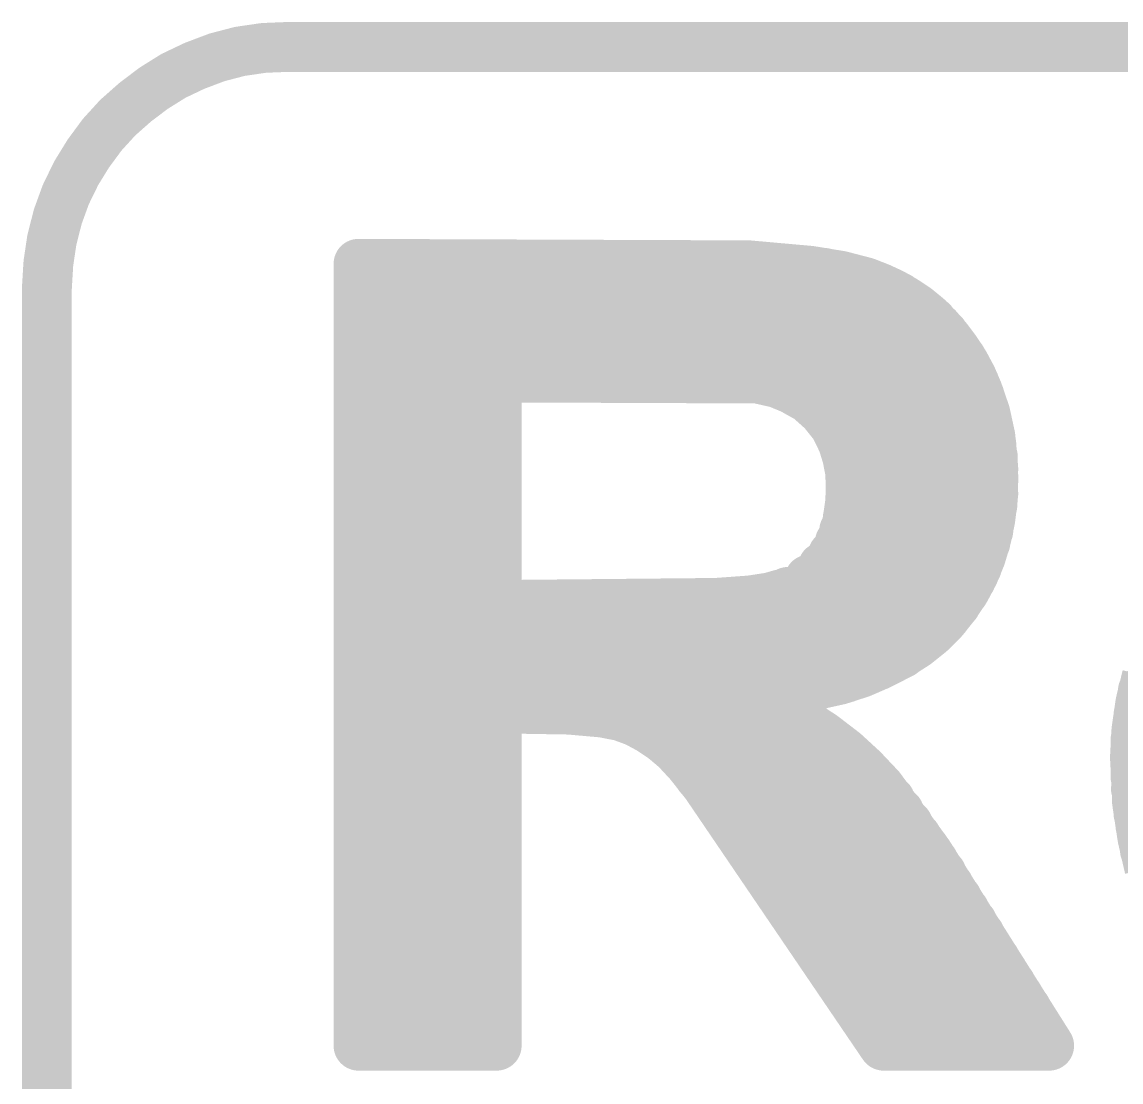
# Model space of a CAD drawing. Extents: x -22 to 197, y -17 to 116.
# Drawn here: x 119.438 to 120.54, y 60.504 to 61.567 of the extents above; entities that cross this region are included whole.
import ezdxf

# ---------------------------------------------------------------- set-up
doc = ezdxf.new("R2010")
doc.units = 0
doc.header["$MEASUREMENT"] = 0
doc.layers.add('TOPOVERLAY', color=2, linetype='CONTINUOUS')

msp = doc.modelspace()

# ---------------------------------------------------------------- linework, layer by layer
at = {"layer": 'TOPOVERLAY', "const_width": 0.05}
for points in [[(119.6339, 61.5314), (119.6569, 61.5374)], [(119.6569, 61.5374), (119.6809, 61.5409)], [(119.6809, 61.5409), (119.7054, 61.5419)], [(119.7054, 61.5419), (122.7319, 61.5419)], [(119.5904, 61.5129), (119.6114, 61.5229)], [(119.6114, 61.5229), (119.6339, 61.5314)], [(119.5704, 61.5004), (119.5904, 61.5129)], [(119.5519, 61.4864), (119.5704, 61.5004)], [(119.5344, 61.4709), (119.5519, 61.4864)], [(119.5189, 61.4539), (119.5344, 61.4709)], [(119.5049, 61.4349), (119.5189, 61.4539)], [(119.4929, 61.4154), (119.5049, 61.4349)], [(119.4824, 61.3939), (119.4929, 61.4154)], [(119.4744, 61.3719), (119.4824, 61.3939)], [(119.4684, 61.3484), (119.4744, 61.3719)], [(119.4649, 61.3249), (119.4684, 61.3484)], [(119.4634, 61.2999), (119.4649, 61.3249)], [(119.7759, 60.5404), (119.7759, 61.3244)], [(119.7759, 61.3244), (120.1674, 61.3229)], [(119.7759, 61.3154), (120.2424, 61.3154)], [(120.1674, 61.3229), (120.2289, 61.3174)], [(120.2289, 61.3174), (120.2594, 61.3124)], [(119.7759, 61.3029), (120.2919, 61.3029)], [(120.2594, 61.3124), (120.2844, 61.3059)], [(120.2844, 61.3059), (120.2984, 61.3004)], [(119.4634, 59.9999), (119.4634, 61.2999)], [(119.7759, 61.2909), (120.3179, 61.2909)], [(120.2984, 61.3004), (120.3114, 61.2944)], [(120.3114, 61.2944), (120.3234, 61.2874)], [(120.3234, 61.2874), (120.3354, 61.2794)], [(120.3354, 61.2794), (120.3464, 61.2704)], [(119.7759, 61.2784), (120.3364, 61.2784)], [(119.7759, 61.2664), (120.3509, 61.2664)], [(120.3564, 61.2604), (120.3659, 61.2494)], [(119.7759, 61.2539), (120.3624, 61.2539)], [(120.3659, 61.2494), (120.3749, 61.2374)], [(119.7759, 61.2414), (120.3719, 61.2414)], [(120.3749, 61.2374), (120.3834, 61.2244)], [(119.7759, 61.2294), (120.3804, 61.2294)], [(120.3834, 61.2244), (120.3909, 61.2104)], [(119.7759, 61.2169), (120.3874, 61.2169)], [(119.7759, 61.2049), (119.9169, 61.2049)], [(119.9144, 61.1999), (119.9199, 61.2104)], [(119.9199, 61.2104), (120.1759, 61.2094)], [(120.1759, 61.2094), (120.1959, 61.2049)], [(120.1959, 61.2049), (120.3934, 61.2049)], [(120.1959, 61.2049), (120.2104, 61.1989)], [(120.3909, 61.2104), (120.3969, 61.1964)], [(119.7759, 61.1924), (119.9144, 61.1924)], [(119.9144, 60.9949), (119.9144, 61.1999)], [(120.2104, 61.1989), (120.2274, 61.1894)], [(120.2229, 61.1924), (120.3984, 61.1924)], [(120.3969, 61.1964), (120.4044, 61.1744)], [(120.2274, 61.1894), (120.2414, 61.1769)], [(119.7759, 61.1799), (119.9144, 61.1799)], [(120.2384, 61.1799), (120.4024, 61.1799)], [(120.2414, 61.1769), (120.2534, 61.1619)], [(120.4044, 61.1744), (120.4094, 61.1514)], [(119.7759, 61.1679), (119.9144, 61.1679)], [(120.2494, 61.1679), (120.4059, 61.1679)], [(120.2534, 61.1619), (120.2614, 61.1454)], [(119.7759, 61.1554), (119.9144, 61.1554)], [(120.2569, 61.1554), (120.4084, 61.1554)], [(120.4094, 61.1514), (120.4119, 61.1269)], [(119.7759, 61.1434), (119.9144, 61.1434)], [(120.2614, 61.1454), (120.2659, 61.1309)], [(120.2624, 61.1434), (120.4104, 61.1434)], [(119.7759, 61.1309), (119.9144, 61.1309)], [(120.2659, 61.1309), (120.4119, 61.1309)], [(120.2659, 61.1309), (120.2689, 61.1154)], [(120.4119, 61.1269), (120.4124, 61.1099)], [(119.7759, 61.1184), (119.9144, 61.1184)], [(120.2684, 61.1184), (120.4124, 61.1184)], [(120.2689, 61.1154), (120.2694, 61.0994)], [(119.7759, 61.1064), (119.9144, 61.1064)], [(120.2694, 61.1064), (120.4124, 61.1064)], [(120.4119, 61.0889), (120.4124, 61.1099)], [(119.7759, 61.0939), (119.9144, 61.0939)], [(120.2689, 61.0854), (120.2694, 61.0994)], [(120.2694, 61.0939), (120.4124, 61.0939)], [(119.7759, 61.0819), (119.9144, 61.0819)], [(120.2669, 61.0714), (120.2689, 61.0854)], [(120.2684, 61.0819), (120.4114, 61.0819)], [(120.4094, 61.0684), (120.4119, 61.0889)], [(119.7759, 61.0694), (119.9144, 61.0694)], [(120.2664, 61.0694), (120.4094, 61.0694)], [(120.4054, 61.0494), (120.4094, 61.0684)], [(119.7759, 61.0569), (119.9144, 61.0569)], [(120.2629, 61.0569), (120.4074, 61.0569)], [(120.3999, 61.0309), (120.4054, 61.0494)], [(119.7759, 61.0449), (119.9144, 61.0449)], [(120.2584, 61.0449), (120.4044, 61.0449)], [(119.7759, 61.0324), (119.9144, 61.0324)], [(120.2514, 61.0324), (120.4004, 61.0324)], [(120.3929, 61.0139), (120.3999, 61.0309)], [(119.7759, 61.0204), (119.9144, 61.0204)], [(120.2414, 61.0204), (120.3959, 61.0204)], [(119.7759, 61.0079), (119.9144, 61.0079)], [(120.2279, 61.0079), (120.3899, 61.0079)], [(120.3844, 60.9979), (120.3929, 61.0139)], [(119.7759, 60.9954), (119.9144, 60.9954)], [(120.1884, 60.9899), (120.1989, 60.9929)], [(120.2064, 60.9954), (120.3829, 60.9954)], [(120.3739, 60.9824), (120.3844, 60.9979)], [(119.7759, 60.9834), (119.9249, 60.9834)], [(119.9269, 60.9824), (120.1344, 60.9844)], [(120.1139, 60.9834), (120.3749, 60.9834)], [(120.1344, 60.9844), (120.1689, 60.9869)], [(120.1689, 60.9869), (120.1884, 60.9899)], [(120.3624, 60.9679), (120.3739, 60.9824)], [(119.7759, 60.9709), (120.3649, 60.9709)], [(120.3494, 60.9549), (120.3624, 60.9679)], [(119.7759, 60.9589), (120.3534, 60.9589)], [(120.3344, 60.9429), (120.3494, 60.9549)], [(119.7759, 60.9464), (120.3389, 60.9464)], [(120.3179, 60.9324), (120.3344, 60.9429)], [(119.7759, 60.9339), (120.3209, 60.9339)], [(120.2994, 60.9229), (120.3179, 60.9324)], [(119.7759, 60.9219), (120.2974, 60.9219)], [(120.2799, 60.9144), (120.2994, 60.9229)], [(119.7759, 60.9094), (120.2649, 60.9094)], [(120.2224, 60.8994), (120.2584, 60.9074)], [(120.2584, 60.9074), (120.2799, 60.9144)], [(120.5599, 60.8844), (120.5664, 60.9109)], [(119.7759, 60.8974), (120.2094, 60.8974)], [(120.2009, 60.8909), (120.2224, 60.8994)], [(120.5624, 60.8964), (120.6979, 60.8964)], [(119.7759, 60.8849), (120.2004, 60.8849)], [(120.1999, 60.8799), (120.2009, 60.8909)], [(120.5559, 60.8569), (120.5599, 60.8844)], [(120.5599, 60.8839), (120.6949, 60.8839)], [(119.7759, 60.8724), (119.9169, 60.8724)], [(119.9144, 60.8659), (119.9269, 60.8784)], [(119.9269, 60.8784), (119.9869, 60.8774)], [(119.9869, 60.8774), (120.0209, 60.8744)], [(120.0209, 60.8744), (120.0389, 60.8709)], [(120.0309, 60.8724), (120.2079, 60.8724)], [(120.2054, 60.8744), (120.2414, 60.8509)], [(120.5579, 60.8719), (120.6924, 60.8719)], [(119.9144, 60.5404), (119.9144, 60.8659)], [(120.0389, 60.8709), (120.0539, 60.8654)], [(120.0539, 60.8654), (120.0679, 60.8579)], [(119.7759, 60.8604), (119.9144, 60.8604)], [(120.0644, 60.8604), (120.2279, 60.8604)], [(120.0679, 60.8579), (120.0814, 60.8489)], [(120.2414, 60.8509), (120.2629, 60.8344)], [(120.5544, 60.8294), (120.5559, 60.8569)], [(120.5564, 60.8594), (120.6909, 60.8594)], [(119.7759, 60.8479), (119.9144, 60.8479)], [(120.0814, 60.8489), (120.0944, 60.8379)], [(120.0824, 60.8479), (120.2454, 60.8479)], [(120.5549, 60.8469), (120.6894, 60.8469)], [(119.7759, 60.8359), (119.9144, 60.8359)], [(120.0944, 60.8379), (120.1074, 60.8239)], [(120.0964, 60.8359), (120.2609, 60.8359)], [(120.2629, 60.8344), (120.2814, 60.8174)], [(120.5544, 60.8294), (120.5569, 60.7819)], [(120.5549, 60.8349), (120.6889, 60.8349)], [(119.7759, 60.8234), (119.9144, 60.8234)], [(120.1074, 60.8239), (120.1244, 60.8024)], [(120.1079, 60.8234), (120.2749, 60.8234)], [(120.2814, 60.8174), (120.2989, 60.7989)], [(120.5549, 60.8224), (120.6884, 60.8224)], [(119.7759, 60.8109), (119.9144, 60.8109)], [(120.1174, 60.8109), (120.2874, 60.8109)], [(120.5549, 60.8104), (120.6889, 60.8104)], [(119.7759, 60.7989), (119.9144, 60.7989)], [(120.1244, 60.8024), (120.3024, 60.5404)], [(120.1269, 60.7989), (120.2989, 60.7989)], [(120.2989, 60.7989), (120.3474, 60.7324)], [(120.5554, 60.7979), (120.6894, 60.7979)], [(119.7759, 60.7864), (119.9144, 60.7864)], [(120.1359, 60.7864), (120.3089, 60.7864)], [(120.5564, 60.7854), (120.6904, 60.7854)], [(119.7759, 60.7744), (119.9144, 60.7744)], [(120.1449, 60.7744), (120.3179, 60.7744)], [(120.5569, 60.7819), (120.5619, 60.7489)], [(120.5579, 60.7734), (120.6919, 60.7734)], [(119.7759, 60.7619), (119.9144, 60.7619)], [(120.1534, 60.7619), (120.3269, 60.7619)], [(120.5599, 60.7609), (120.6944, 60.7609)], [(119.7759, 60.7494), (119.9144, 60.7494)], [(120.1619, 60.7494), (120.3354, 60.7494)], [(120.5619, 60.7489), (120.6969, 60.7489)], [(120.5619, 60.7489), (120.5689, 60.7184)], [(119.7759, 60.7374), (119.9144, 60.7374)], [(120.1704, 60.7374), (120.3439, 60.7374)], [(120.3474, 60.7324), (120.4684, 60.5404)], [(120.5644, 60.7364), (120.7009, 60.7364)], [(119.7759, 60.7249), (119.9144, 60.7249)], [(120.1784, 60.7249), (120.3524, 60.7249)], [(119.7759, 60.7129), (119.9144, 60.7129)], [(120.1869, 60.7129), (120.3604, 60.7129)], [(119.7759, 60.7004), (119.9144, 60.7004)], [(120.1949, 60.7004), (120.3679, 60.7004)], [(119.7759, 60.6879), (119.9144, 60.6879)], [(120.2034, 60.6879), (120.3759, 60.6879)], [(119.7759, 60.6759), (119.9144, 60.6759)], [(120.2114, 60.6759), (120.3834, 60.6759)], [(119.7759, 60.6634), (119.9144, 60.6634)], [(120.2199, 60.6634), (120.3914, 60.6634)], [(119.7759, 60.6514), (119.9144, 60.6514)], [(120.2279, 60.6514), (120.3989, 60.6514)], [(119.7759, 60.6389), (119.9144, 60.6389)], [(120.2364, 60.6389), (120.4064, 60.6389)], [(119.7759, 60.6264), (119.9144, 60.6264)], [(120.2444, 60.6264), (120.4144, 60.6264)], [(119.7759, 60.6144), (119.9144, 60.6144)], [(120.2529, 60.6144), (120.4219, 60.6144)], [(119.7759, 60.6019), (119.9144, 60.6019)], [(120.2609, 60.6019), (120.4299, 60.6019)], [(119.7759, 60.5899), (119.9144, 60.5899)], [(120.2694, 60.5899), (120.4374, 60.5899)], [(119.7759, 60.5774), (119.9144, 60.5774)], [(120.2774, 60.5774), (120.4454, 60.5774)], [(119.7759, 60.5649), (119.9144, 60.5649)], [(120.2859, 60.5649), (120.4529, 60.5649)], [(119.7759, 60.5529), (119.9144, 60.5529)], [(120.2939, 60.5529), (120.4604, 60.5529)], [(119.7759, 60.5404), (119.9144, 60.5404)], [(119.7759, 60.5404), (119.9144, 60.5404)], [(120.3024, 60.5404), (120.4684, 60.5404)], [(120.3024, 60.5404), (120.4684, 60.5404)]]:
    msp.add_lwpolyline(points, dxfattribs=at)
at = {"layer": 'TOPOVERLAY', "const_width": 0.025}
for points in [[(119.6444, 61.5374, 1), (119.6694, 61.5374, 1)], [(119.6444, 61.5374, 1), (119.6694, 61.5374, 1)], [(119.6684, 61.5409, 1), (119.6934, 61.5409, 1)], [(119.6684, 61.5409, 1), (119.6934, 61.5409, 1)], [(119.6929, 61.5419, 1), (119.7179, 61.5419, 1)], [(119.6929, 61.5419, 1), (119.7179, 61.5419, 1)], [(119.5989, 61.5229, 1), (119.6239, 61.5229, 1)], [(119.5989, 61.5229, 1), (119.6239, 61.5229, 1)], [(119.6214, 61.5314, 1), (119.6464, 61.5314, 1)], [(119.6214, 61.5314, 1), (119.6464, 61.5314, 1)], [(119.5779, 61.5129, 1), (119.6029, 61.5129, 1)], [(119.5779, 61.5129, 1), (119.6029, 61.5129, 1)], [(119.5579, 61.5004, 1), (119.5829, 61.5004, 1)], [(119.5579, 61.5004, 1), (119.5829, 61.5004, 1)], [(119.5394, 61.4864, 1), (119.5644, 61.4864, 1)], [(119.5394, 61.4864, 1), (119.5644, 61.4864, 1)], [(119.5219, 61.4709, 1), (119.5469, 61.4709, 1)], [(119.5219, 61.4709, 1), (119.5469, 61.4709, 1)], [(119.5064, 61.4539, 1), (119.5314, 61.4539, 1)], [(119.5064, 61.4539, 1), (119.5314, 61.4539, 1)], [(119.4924, 61.4349, 1), (119.5174, 61.4349, 1)], [(119.4924, 61.4349, 1), (119.5174, 61.4349, 1)], [(119.4804, 61.4154, 1), (119.5054, 61.4154, 1)], [(119.4804, 61.4154, 1), (119.5054, 61.4154, 1)], [(119.4699, 61.3939, 1), (119.4949, 61.3939, 1)], [(119.4699, 61.3939, 1), (119.4949, 61.3939, 1)], [(119.4619, 61.3719, 1), (119.4869, 61.3719, 1)], [(119.4619, 61.3719, 1), (119.4869, 61.3719, 1)], [(119.4559, 61.3484, 1), (119.4809, 61.3484, 1)], [(119.4559, 61.3484, 1), (119.4809, 61.3484, 1)], [(119.4524, 61.3249, 1), (119.4774, 61.3249, 1)], [(119.4524, 61.3249, 1), (119.4774, 61.3249, 1)], [(119.7634, 61.3244, 1), (119.7884, 61.3244, 1)], [(119.7634, 61.3244, 1), (119.7884, 61.3244, 1)], [(119.7634, 61.3154, 1), (119.7884, 61.3154, 1)], [(120.1549, 61.3229, 1), (120.1799, 61.3229, 1)], [(120.1549, 61.3229, 1), (120.1799, 61.3229, 1)], [(120.2164, 61.3174, 1), (120.2414, 61.3174, 1)], [(120.2164, 61.3174, 1), (120.2414, 61.3174, 1)], [(120.2299, 61.3154, 1), (120.2549, 61.3154, 1)], [(119.7634, 61.3029, 1), (119.7884, 61.3029, 1)], [(120.2469, 61.3124, 1), (120.2719, 61.3124, 1)], [(120.2469, 61.3124, 1), (120.2719, 61.3124, 1)], [(120.2719, 61.3059, 1), (120.2969, 61.3059, 1)], [(120.2719, 61.3059, 1), (120.2969, 61.3059, 1)], [(120.2794, 61.3029, 1), (120.3044, 61.3029, 1)], [(119.4509, 61.2999, 1), (119.4759, 61.2999, 1)], [(119.4509, 61.2999, 1), (119.4759, 61.2999, 1)], [(119.7634, 61.2909, 1), (119.7884, 61.2909, 1)], [(120.2859, 61.3004, 1), (120.3109, 61.3004, 1)], [(120.2859, 61.3004, 1), (120.3109, 61.3004, 1)], [(120.2989, 61.2944, 1), (120.3239, 61.2944, 1)], [(120.2989, 61.2944, 1), (120.3239, 61.2944, 1)], [(120.3054, 61.2909, 1), (120.3304, 61.2909, 1)], [(120.3109, 61.2874, 1), (120.3359, 61.2874, 1)], [(120.3109, 61.2874, 1), (120.3359, 61.2874, 1)], [(120.3229, 61.2794, 1), (120.3479, 61.2794, 1)], [(120.3229, 61.2794, 1), (120.3479, 61.2794, 1)], [(119.7634, 61.2784, 1), (119.7884, 61.2784, 1)], [(120.3239, 61.2784, 1), (120.3489, 61.2784, 1)], [(120.3339, 61.2704, 1), (120.3589, 61.2704, 1)], [(119.7634, 61.2664, 1), (119.7884, 61.2664, 1)], [(120.3384, 61.2664, 1), (120.3634, 61.2664, 1)], [(120.3439, 61.2604, 1), (120.3689, 61.2604, 1)], [(119.7634, 61.2539, 1), (119.7884, 61.2539, 1)], [(120.3499, 61.2539, 1), (120.3749, 61.2539, 1)], [(120.3534, 61.2494, 1), (120.3784, 61.2494, 1)], [(120.3534, 61.2494, 1), (120.3784, 61.2494, 1)], [(119.7634, 61.2414, 1), (119.7884, 61.2414, 1)], [(120.3594, 61.2414, 1), (120.3844, 61.2414, 1)], [(120.3624, 61.2374, 1), (120.3874, 61.2374, 1)], [(120.3624, 61.2374, 1), (120.3874, 61.2374, 1)], [(119.7634, 61.2294, 1), (119.7884, 61.2294, 1)], [(120.3679, 61.2294, 1), (120.3929, 61.2294, 1)], [(120.3709, 61.2244, 1), (120.3959, 61.2244, 1)], [(120.3709, 61.2244, 1), (120.3959, 61.2244, 1)], [(119.7634, 61.2169, 1), (119.7884, 61.2169, 1)], [(120.3749, 61.2169, 1), (120.3999, 61.2169, 1)], [(119.7634, 61.2049, 1), (119.7884, 61.2049, 1)], [(119.9044, 61.2049, 1), (119.9294, 61.2049, 1)], [(119.9074, 61.2104, 1), (119.9324, 61.2104, 1)], [(119.9074, 61.2104, 1), (119.9324, 61.2104, 1)], [(120.1634, 61.2094, 1), (120.1884, 61.2094, 1)], [(120.1634, 61.2094, 1), (120.1884, 61.2094, 1)], [(120.1834, 61.2049, 1), (120.2084, 61.2049, 1)], [(120.1834, 61.2049, 1), (120.2084, 61.2049, 1)], [(120.1834, 61.2049, 1), (120.2084, 61.2049, 1)], [(120.3784, 61.2104, 1), (120.4034, 61.2104, 1)], [(120.3784, 61.2104, 1), (120.4034, 61.2104, 1)], [(120.3809, 61.2049, 1), (120.4059, 61.2049, 1)], [(119.7634, 61.1924, 1), (119.7884, 61.1924, 1)], [(119.9019, 61.1999, 1), (119.9269, 61.1999, 1)], [(119.9019, 61.1999, 1), (119.9269, 61.1999, 1)], [(119.9019, 61.1924, 1), (119.9269, 61.1924, 1)], [(120.1979, 61.1989, 1), (120.2229, 61.1989, 1)], [(120.1979, 61.1989, 1), (120.2229, 61.1989, 1)], [(120.2104, 61.1924, 1), (120.2354, 61.1924, 1)], [(120.3844, 61.1964, 1), (120.4094, 61.1964, 1)], [(120.3844, 61.1964, 1), (120.4094, 61.1964, 1)], [(120.3859, 61.1924, 1), (120.4109, 61.1924, 1)], [(120.2149, 61.1894, 1), (120.2399, 61.1894, 1)], [(120.2149, 61.1894, 1), (120.2399, 61.1894, 1)], [(119.7634, 61.1799, 1), (119.7884, 61.1799, 1)], [(119.9019, 61.1799, 1), (119.9269, 61.1799, 1)], [(120.2259, 61.1799, 1), (120.2509, 61.1799, 1)], [(120.2289, 61.1769, 1), (120.2539, 61.1769, 1)], [(120.2289, 61.1769, 1), (120.2539, 61.1769, 1)], [(120.3899, 61.1799, 1), (120.4149, 61.1799, 1)], [(120.3919, 61.1744, 1), (120.4169, 61.1744, 1)], [(120.3919, 61.1744, 1), (120.4169, 61.1744, 1)], [(119.7634, 61.1679, 1), (119.7884, 61.1679, 1)], [(119.9019, 61.1679, 1), (119.9269, 61.1679, 1)], [(120.2369, 61.1679, 1), (120.2619, 61.1679, 1)], [(120.2409, 61.1619, 1), (120.2659, 61.1619, 1)], [(120.2409, 61.1619, 1), (120.2659, 61.1619, 1)], [(120.3934, 61.1679, 1), (120.4184, 61.1679, 1)], [(119.7634, 61.1554, 1), (119.7884, 61.1554, 1)], [(119.9019, 61.1554, 1), (119.9269, 61.1554, 1)], [(120.2444, 61.1554, 1), (120.2694, 61.1554, 1)], [(120.3959, 61.1554, 1), (120.4209, 61.1554, 1)], [(120.3969, 61.1514, 1), (120.4219, 61.1514, 1)], [(120.3969, 61.1514, 1), (120.4219, 61.1514, 1)], [(119.7634, 61.1434, 1), (119.7884, 61.1434, 1)], [(119.9019, 61.1434, 1), (119.9269, 61.1434, 1)], [(120.2489, 61.1454, 1), (120.2739, 61.1454, 1)], [(120.2489, 61.1454, 1), (120.2739, 61.1454, 1)], [(120.2499, 61.1434, 1), (120.2749, 61.1434, 1)], [(120.3979, 61.1434, 1), (120.4229, 61.1434, 1)], [(119.7634, 61.1309, 1), (119.7884, 61.1309, 1)], [(119.9019, 61.1309, 1), (119.9269, 61.1309, 1)], [(120.2534, 61.1309, 1), (120.2784, 61.1309, 1)], [(120.2534, 61.1309, 1), (120.2784, 61.1309, 1)], [(120.2534, 61.1309, 1), (120.2784, 61.1309, 1)], [(120.3994, 61.1309, 1), (120.4244, 61.1309, 1)], [(120.3994, 61.1269, 1), (120.4244, 61.1269, 1)], [(120.3994, 61.1269, 1), (120.4244, 61.1269, 1)], [(119.7634, 61.1184, 1), (119.7884, 61.1184, 1)], [(119.9019, 61.1184, 1), (119.9269, 61.1184, 1)], [(120.2559, 61.1184, 1), (120.2809, 61.1184, 1)], [(120.2564, 61.1154, 1), (120.2814, 61.1154, 1)], [(120.2564, 61.1154, 1), (120.2814, 61.1154, 1)], [(120.3999, 61.1184, 1), (120.4249, 61.1184, 1)], [(119.7634, 61.1064, 1), (119.7884, 61.1064, 1)], [(119.9019, 61.1064, 1), (119.9269, 61.1064, 1)], [(120.2569, 61.1064, 1), (120.2819, 61.1064, 1)], [(120.3999, 61.1099, 1), (120.4249, 61.1099, 1)], [(120.3999, 61.1099, 1), (120.4249, 61.1099, 1)], [(120.3999, 61.1064, 1), (120.4249, 61.1064, 1)], [(119.7634, 61.0939, 1), (119.7884, 61.0939, 1)], [(119.9019, 61.0939, 1), (119.9269, 61.0939, 1)], [(120.2569, 61.0994, 1), (120.2819, 61.0994, 1)], [(120.2569, 61.0994, 1), (120.2819, 61.0994, 1)], [(120.2569, 61.0939, 1), (120.2819, 61.0939, 1)], [(120.3999, 61.0939, 1), (120.4249, 61.0939, 1)], [(119.7634, 61.0819, 1), (119.7884, 61.0819, 1)], [(119.9019, 61.0819, 1), (119.9269, 61.0819, 1)], [(120.2559, 61.0819, 1), (120.2809, 61.0819, 1)], [(120.2564, 61.0854, 1), (120.2814, 61.0854, 1)], [(120.2564, 61.0854, 1), (120.2814, 61.0854, 1)], [(120.3989, 61.0819, 1), (120.4239, 61.0819, 1)], [(120.3994, 61.0889, 1), (120.4244, 61.0889, 1)], [(120.3994, 61.0889, 1), (120.4244, 61.0889, 1)], [(120.2544, 61.0714, 1), (120.2794, 61.0714, 1)], [(119.7634, 61.0694, 1), (119.7884, 61.0694, 1)], [(119.9019, 61.0694, 1), (119.9269, 61.0694, 1)], [(120.2539, 61.0694, 1), (120.2789, 61.0694, 1)], [(120.3969, 61.0694, 1), (120.4219, 61.0694, 1)], [(120.3969, 61.0684, 1), (120.4219, 61.0684, 1)], [(120.3969, 61.0684, 1), (120.4219, 61.0684, 1)], [(119.7634, 61.0569, 1), (119.7884, 61.0569, 1)], [(119.9019, 61.0569, 1), (119.9269, 61.0569, 1)], [(120.2504, 61.0569, 1), (120.2754, 61.0569, 1)], [(120.3929, 61.0494, 1), (120.4179, 61.0494, 1)], [(120.3929, 61.0494, 1), (120.4179, 61.0494, 1)], [(120.3949, 61.0569, 1), (120.4199, 61.0569, 1)], [(119.7634, 61.0449, 1), (119.7884, 61.0449, 1)], [(119.9019, 61.0449, 1), (119.9269, 61.0449, 1)], [(120.2459, 61.0449, 1), (120.2709, 61.0449, 1)], [(120.3919, 61.0449, 1), (120.4169, 61.0449, 1)], [(119.7634, 61.0324, 1), (119.7884, 61.0324, 1)], [(119.9019, 61.0324, 1), (119.9269, 61.0324, 1)], [(120.2389, 61.0324, 1), (120.2639, 61.0324, 1)], [(120.3874, 61.0309, 1), (120.4124, 61.0309, 1)], [(120.3874, 61.0309, 1), (120.4124, 61.0309, 1)], [(120.3879, 61.0324, 1), (120.4129, 61.0324, 1)], [(119.7634, 61.0204, 1), (119.7884, 61.0204, 1)], [(119.9019, 61.0204, 1), (119.9269, 61.0204, 1)], [(120.2289, 61.0204, 1), (120.2539, 61.0204, 1)], [(120.3834, 61.0204, 1), (120.4084, 61.0204, 1)], [(119.7634, 61.0079, 1), (119.7884, 61.0079, 1)], [(119.9019, 61.0079, 1), (119.9269, 61.0079, 1)], [(120.2154, 61.0079, 1), (120.2404, 61.0079, 1)], [(120.3774, 61.0079, 1), (120.4024, 61.0079, 1)], [(120.3804, 61.0139, 1), (120.4054, 61.0139, 1)], [(120.3804, 61.0139, 1), (120.4054, 61.0139, 1)], [(119.7634, 60.9954, 1), (119.7884, 60.9954, 1)], [(119.9019, 60.9954, 1), (119.9269, 60.9954, 1)], [(119.9019, 60.9949, 1), (119.9269, 60.9949, 1)], [(120.1864, 60.9929, 1), (120.2114, 60.9929, 1)], [(120.1939, 60.9954, 1), (120.2189, 60.9954, 1)], [(120.3704, 60.9954, 1), (120.3954, 60.9954, 1)], [(120.3719, 60.9979, 1), (120.3969, 60.9979, 1)], [(120.3719, 60.9979, 1), (120.3969, 60.9979, 1)], [(119.7634, 60.9834, 1), (119.7884, 60.9834, 1)], [(119.9124, 60.9834, 1), (119.9374, 60.9834, 1)], [(119.9144, 60.9824, 1), (119.9394, 60.9824, 1)], [(120.1014, 60.9834, 1), (120.1264, 60.9834, 1)], [(120.1219, 60.9844, 1), (120.1469, 60.9844, 1)], [(120.1219, 60.9844, 1), (120.1469, 60.9844, 1)], [(120.1564, 60.9869, 1), (120.1814, 60.9869, 1)], [(120.1564, 60.9869, 1), (120.1814, 60.9869, 1)], [(120.1759, 60.9899, 1), (120.2009, 60.9899, 1)], [(120.1759, 60.9899, 1), (120.2009, 60.9899, 1)], [(120.3614, 60.9824, 1), (120.3864, 60.9824, 1)], [(120.3614, 60.9824, 1), (120.3864, 60.9824, 1)], [(120.3624, 60.9834, 1), (120.3874, 60.9834, 1)], [(119.7634, 60.9709, 1), (119.7884, 60.9709, 1)], [(120.3524, 60.9709, 1), (120.3774, 60.9709, 1)], [(120.3499, 60.9679, 1), (120.3749, 60.9679, 1)], [(120.3499, 60.9679, 1), (120.3749, 60.9679, 1)], [(119.7634, 60.9589, 1), (119.7884, 60.9589, 1)], [(120.3369, 60.9549, 1), (120.3619, 60.9549, 1)], [(120.3369, 60.9549, 1), (120.3619, 60.9549, 1)], [(120.3409, 60.9589, 1), (120.3659, 60.9589, 1)], [(119.7634, 60.9464, 1), (119.7884, 60.9464, 1)], [(120.3219, 60.9429, 1), (120.3469, 60.9429, 1)], [(120.3219, 60.9429, 1), (120.3469, 60.9429, 1)], [(120.3264, 60.9464, 1), (120.3514, 60.9464, 1)], [(119.7634, 60.9339, 1), (119.7884, 60.9339, 1)], [(120.3054, 60.9324, 1), (120.3304, 60.9324, 1)], [(120.3054, 60.9324, 1), (120.3304, 60.9324, 1)], [(120.3084, 60.9339, 1), (120.3334, 60.9339, 1)], [(119.7634, 60.9219, 1), (119.7884, 60.9219, 1)], [(120.2849, 60.9219, 1), (120.3099, 60.9219, 1)], [(120.2869, 60.9229, 1), (120.3119, 60.9229, 1)], [(120.2869, 60.9229, 1), (120.3119, 60.9229, 1)], [(119.7634, 60.9094, 1), (119.7884, 60.9094, 1)], [(120.2459, 60.9074, 1), (120.2709, 60.9074, 1)], [(120.2459, 60.9074, 1), (120.2709, 60.9074, 1)], [(120.2524, 60.9094, 1), (120.2774, 60.9094, 1)], [(120.2674, 60.9144, 1), (120.2924, 60.9144, 1)], [(120.2674, 60.9144, 1), (120.2924, 60.9144, 1)], [(119.7634, 60.8974, 1), (119.7884, 60.8974, 1)], [(120.1969, 60.8974, 1), (120.2219, 60.8974, 1)], [(120.2099, 60.8994, 1), (120.2349, 60.8994, 1)], [(120.2099, 60.8994, 1), (120.2349, 60.8994, 1)], [(120.5499, 60.8964, 1), (120.5749, 60.8964, 1)], [(119.7634, 60.8849, 1), (119.7884, 60.8849, 1)], [(120.1879, 60.8849, 1), (120.2129, 60.8849, 1)], [(120.1884, 60.8909, 1), (120.2134, 60.8909, 1)], [(120.1884, 60.8909, 1), (120.2134, 60.8909, 1)], [(120.5474, 60.8844, 1), (120.5724, 60.8844, 1)], [(120.5474, 60.8844, 1), (120.5724, 60.8844, 1)], [(120.5474, 60.8839, 1), (120.5724, 60.8839, 1)], [(119.7634, 60.8724, 1), (119.7884, 60.8724, 1)], [(119.9044, 60.8724, 1), (119.9294, 60.8724, 1)], [(119.9144, 60.8784, 1), (119.9394, 60.8784, 1)], [(119.9144, 60.8784, 1), (119.9394, 60.8784, 1)], [(119.9744, 60.8774, 1), (119.9994, 60.8774, 1)], [(119.9744, 60.8774, 1), (119.9994, 60.8774, 1)], [(120.0084, 60.8744, 1), (120.0334, 60.8744, 1)], [(120.0084, 60.8744, 1), (120.0334, 60.8744, 1)], [(120.0184, 60.8724, 1), (120.0434, 60.8724, 1)], [(120.1874, 60.8799, 1), (120.2124, 60.8799, 1)], [(120.1929, 60.8744, 1), (120.2179, 60.8744, 1)], [(120.1954, 60.8724, 1), (120.2204, 60.8724, 1)], [(120.5454, 60.8719, 1), (120.5704, 60.8719, 1)], [(119.9019, 60.8659, 1), (119.9269, 60.8659, 1)], [(119.9019, 60.8659, 1), (119.9269, 60.8659, 1)], [(120.0264, 60.8709, 1), (120.0514, 60.8709, 1)], [(120.0264, 60.8709, 1), (120.0514, 60.8709, 1)], [(120.0414, 60.8654, 1), (120.0664, 60.8654, 1)], [(120.0414, 60.8654, 1), (120.0664, 60.8654, 1)], [(119.7634, 60.8604, 1), (119.7884, 60.8604, 1)], [(119.9019, 60.8604, 1), (119.9269, 60.8604, 1)], [(120.0519, 60.8604, 1), (120.0769, 60.8604, 1)], [(120.0554, 60.8579, 1), (120.0804, 60.8579, 1)], [(120.0554, 60.8579, 1), (120.0804, 60.8579, 1)], [(120.2154, 60.8604, 1), (120.2404, 60.8604, 1)], [(120.2289, 60.8509, 1), (120.2539, 60.8509, 1)], [(120.2289, 60.8509, 1), (120.2539, 60.8509, 1)], [(120.5434, 60.8569, 1), (120.5684, 60.8569, 1)], [(120.5434, 60.8569, 1), (120.5684, 60.8569, 1)], [(120.5439, 60.8594, 1), (120.5689, 60.8594, 1)], [(119.7634, 60.8479, 1), (119.7884, 60.8479, 1)], [(119.9019, 60.8479, 1), (119.9269, 60.8479, 1)], [(120.0689, 60.8489, 1), (120.0939, 60.8489, 1)], [(120.0689, 60.8489, 1), (120.0939, 60.8489, 1)], [(120.0699, 60.8479, 1), (120.0949, 60.8479, 1)], [(120.2329, 60.8479, 1), (120.2579, 60.8479, 1)], [(120.5424, 60.8469, 1), (120.5674, 60.8469, 1)], [(119.7634, 60.8359, 1), (119.7884, 60.8359, 1)], [(119.9019, 60.8359, 1), (119.9269, 60.8359, 1)], [(120.0819, 60.8379, 1), (120.1069, 60.8379, 1)], [(120.0819, 60.8379, 1), (120.1069, 60.8379, 1)], [(120.0839, 60.8359, 1), (120.1089, 60.8359, 1)], [(120.2484, 60.8359, 1), (120.2734, 60.8359, 1)], [(120.2504, 60.8344, 1), (120.2754, 60.8344, 1)], [(120.2504, 60.8344, 1), (120.2754, 60.8344, 1)], [(120.5419, 60.8294, 1), (120.5669, 60.8294, 1)], [(120.5419, 60.8294, 1), (120.5669, 60.8294, 1)], [(120.5424, 60.8349, 1), (120.5674, 60.8349, 1)], [(119.7634, 60.8234, 1), (119.7884, 60.8234, 1)], [(119.9019, 60.8234, 1), (119.9269, 60.8234, 1)], [(120.0949, 60.8239, 1), (120.1199, 60.8239, 1)], [(120.0949, 60.8239, 1), (120.1199, 60.8239, 1)], [(120.0954, 60.8234, 1), (120.1204, 60.8234, 1)], [(120.2624, 60.8234, 1), (120.2874, 60.8234, 1)], [(120.2689, 60.8174, 1), (120.2939, 60.8174, 1)], [(120.2689, 60.8174, 1), (120.2939, 60.8174, 1)], [(120.5424, 60.8224, 1), (120.5674, 60.8224, 1)], [(119.7634, 60.8109, 1), (119.7884, 60.8109, 1)], [(119.9019, 60.8109, 1), (119.9269, 60.8109, 1)], [(120.1049, 60.8109, 1), (120.1299, 60.8109, 1)], [(120.2749, 60.8109, 1), (120.2999, 60.8109, 1)], [(120.5424, 60.8104, 1), (120.5674, 60.8104, 1)], [(119.7634, 60.7989, 1), (119.7884, 60.7989, 1)], [(119.9019, 60.7989, 1), (119.9269, 60.7989, 1)], [(120.1119, 60.8024, 1), (120.1369, 60.8024, 1)], [(120.1119, 60.8024, 1), (120.1369, 60.8024, 1)], [(120.1144, 60.7989, 1), (120.1394, 60.7989, 1)], [(120.2864, 60.7989, 1), (120.3114, 60.7989, 1)], [(120.2864, 60.7989, 1), (120.3114, 60.7989, 1)], [(120.2864, 60.7989, 1), (120.3114, 60.7989, 1)], [(120.5429, 60.7979, 1), (120.5679, 60.7979, 1)], [(119.7634, 60.7864, 1), (119.7884, 60.7864, 1)], [(119.9019, 60.7864, 1), (119.9269, 60.7864, 1)], [(120.1234, 60.7864, 1), (120.1484, 60.7864, 1)], [(120.2964, 60.7864, 1), (120.3214, 60.7864, 1)], [(120.5439, 60.7854, 1), (120.5689, 60.7854, 1)], [(119.7634, 60.7744, 1), (119.7884, 60.7744, 1)], [(119.9019, 60.7744, 1), (119.9269, 60.7744, 1)], [(120.1324, 60.7744, 1), (120.1574, 60.7744, 1)], [(120.3054, 60.7744, 1), (120.3304, 60.7744, 1)], [(120.5444, 60.7819, 1), (120.5694, 60.7819, 1)], [(120.5444, 60.7819, 1), (120.5694, 60.7819, 1)], [(120.5454, 60.7734, 1), (120.5704, 60.7734, 1)], [(119.7634, 60.7619, 1), (119.7884, 60.7619, 1)], [(119.9019, 60.7619, 1), (119.9269, 60.7619, 1)], [(120.1409, 60.7619, 1), (120.1659, 60.7619, 1)], [(120.3144, 60.7619, 1), (120.3394, 60.7619, 1)], [(120.5474, 60.7609, 1), (120.5724, 60.7609, 1)], [(119.7634, 60.7494, 1), (119.7884, 60.7494, 1)], [(119.9019, 60.7494, 1), (119.9269, 60.7494, 1)], [(120.1494, 60.7494, 1), (120.1744, 60.7494, 1)], [(120.3229, 60.7494, 1), (120.3479, 60.7494, 1)], [(120.5494, 60.7489, 1), (120.5744, 60.7489, 1)], [(120.5494, 60.7489, 1), (120.5744, 60.7489, 1)], [(120.5494, 60.7489, 1), (120.5744, 60.7489, 1)], [(119.7634, 60.7374, 1), (119.7884, 60.7374, 1)], [(119.9019, 60.7374, 1), (119.9269, 60.7374, 1)], [(120.1579, 60.7374, 1), (120.1829, 60.7374, 1)], [(120.3314, 60.7374, 1), (120.3564, 60.7374, 1)], [(120.3349, 60.7324, 1), (120.3599, 60.7324, 1)], [(120.3349, 60.7324, 1), (120.3599, 60.7324, 1)], [(120.5519, 60.7364, 1), (120.5769, 60.7364, 1)], [(119.7634, 60.7249, 1), (119.7884, 60.7249, 1)], [(119.9019, 60.7249, 1), (119.9269, 60.7249, 1)], [(120.1659, 60.7249, 1), (120.1909, 60.7249, 1)], [(120.3399, 60.7249, 1), (120.3649, 60.7249, 1)], [(119.7634, 60.7129, 1), (119.7884, 60.7129, 1)], [(119.9019, 60.7129, 1), (119.9269, 60.7129, 1)], [(120.1744, 60.7129, 1), (120.1994, 60.7129, 1)], [(120.3479, 60.7129, 1), (120.3729, 60.7129, 1)], [(119.7634, 60.7004, 1), (119.7884, 60.7004, 1)], [(119.9019, 60.7004, 1), (119.9269, 60.7004, 1)], [(120.1824, 60.7004, 1), (120.2074, 60.7004, 1)], [(120.3554, 60.7004, 1), (120.3804, 60.7004, 1)], [(119.7634, 60.6879, 1), (119.7884, 60.6879, 1)], [(119.9019, 60.6879, 1), (119.9269, 60.6879, 1)], [(120.1909, 60.6879, 1), (120.2159, 60.6879, 1)], [(120.3634, 60.6879, 1), (120.3884, 60.6879, 1)], [(119.7634, 60.6759, 1), (119.7884, 60.6759, 1)], [(119.9019, 60.6759, 1), (119.9269, 60.6759, 1)], [(120.1989, 60.6759, 1), (120.2239, 60.6759, 1)], [(120.3709, 60.6759, 1), (120.3959, 60.6759, 1)], [(119.7634, 60.6634, 1), (119.7884, 60.6634, 1)], [(119.9019, 60.6634, 1), (119.9269, 60.6634, 1)], [(120.2074, 60.6634, 1), (120.2324, 60.6634, 1)], [(120.3789, 60.6634, 1), (120.4039, 60.6634, 1)], [(119.7634, 60.6514, 1), (119.7884, 60.6514, 1)], [(119.9019, 60.6514, 1), (119.9269, 60.6514, 1)], [(120.2154, 60.6514, 1), (120.2404, 60.6514, 1)], [(120.3864, 60.6514, 1), (120.4114, 60.6514, 1)], [(119.7634, 60.6389, 1), (119.7884, 60.6389, 1)], [(119.9019, 60.6389, 1), (119.9269, 60.6389, 1)], [(120.2239, 60.6389, 1), (120.2489, 60.6389, 1)], [(120.3939, 60.6389, 1), (120.4189, 60.6389, 1)], [(119.7634, 60.6264, 1), (119.7884, 60.6264, 1)], [(119.9019, 60.6264, 1), (119.9269, 60.6264, 1)], [(120.2319, 60.6264, 1), (120.2569, 60.6264, 1)], [(120.4019, 60.6264, 1), (120.4269, 60.6264, 1)], [(119.7634, 60.6144, 1), (119.7884, 60.6144, 1)], [(119.9019, 60.6144, 1), (119.9269, 60.6144, 1)], [(120.2404, 60.6144, 1), (120.2654, 60.6144, 1)], [(120.4094, 60.6144, 1), (120.4344, 60.6144, 1)], [(119.7634, 60.6019, 1), (119.7884, 60.6019, 1)], [(119.9019, 60.6019, 1), (119.9269, 60.6019, 1)], [(120.2484, 60.6019, 1), (120.2734, 60.6019, 1)], [(120.4174, 60.6019, 1), (120.4424, 60.6019, 1)], [(119.7634, 60.5899, 1), (119.7884, 60.5899, 1)], [(119.9019, 60.5899, 1), (119.9269, 60.5899, 1)], [(120.2569, 60.5899, 1), (120.2819, 60.5899, 1)], [(120.4249, 60.5899, 1), (120.4499, 60.5899, 1)], [(119.7634, 60.5774, 1), (119.7884, 60.5774, 1)], [(119.9019, 60.5774, 1), (119.9269, 60.5774, 1)], [(120.2649, 60.5774, 1), (120.2899, 60.5774, 1)], [(120.4329, 60.5774, 1), (120.4579, 60.5774, 1)], [(119.7634, 60.5649, 1), (119.7884, 60.5649, 1)], [(119.9019, 60.5649, 1), (119.9269, 60.5649, 1)], [(120.2734, 60.5649, 1), (120.2984, 60.5649, 1)], [(120.4404, 60.5649, 1), (120.4654, 60.5649, 1)], [(119.7634, 60.5529, 1), (119.7884, 60.5529, 1)], [(119.9019, 60.5529, 1), (119.9269, 60.5529, 1)], [(120.2814, 60.5529, 1), (120.3064, 60.5529, 1)], [(120.4479, 60.5529, 1), (120.4729, 60.5529, 1)], [(119.7634, 60.5404, 1), (119.7884, 60.5404, 1)], [(119.7634, 60.5404, 1), (119.7884, 60.5404, 1)], [(119.7634, 60.5404, 1), (119.7884, 60.5404, 1)], [(119.9019, 60.5404, 1), (119.9269, 60.5404, 1)], [(119.9019, 60.5404, 1), (119.9269, 60.5404, 1)], [(119.9019, 60.5404, 1), (119.9269, 60.5404, 1)], [(120.2899, 60.5404, 1), (120.3149, 60.5404, 1)], [(120.2899, 60.5404, 1), (120.3149, 60.5404, 1)], [(120.2899, 60.5404, 1), (120.3149, 60.5404, 1)], [(120.4559, 60.5404, 1), (120.4809, 60.5404, 1)], [(120.4559, 60.5404, 1), (120.4809, 60.5404, 1)], [(120.4559, 60.5404, 1), (120.4809, 60.5404, 1)]]:
    msp.add_lwpolyline(points, format="xyb", close=True, dxfattribs=at)

doc.saveas('drawing.dxf')
